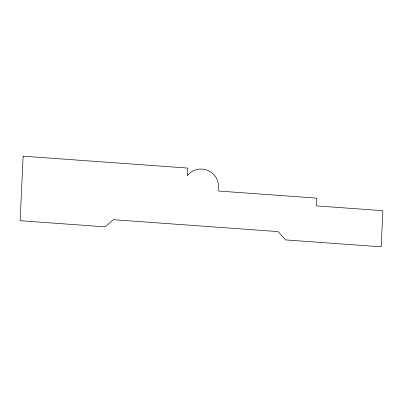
<?xml version="1.0" encoding="UTF-8"?>
<svg xmlns="http://www.w3.org/2000/svg" width="403" height="403" viewBox="0 0 403 403"><rect width="100%" height="100%" fill="white"/><g stroke="black" fill="none" stroke-linecap="round" stroke-linejoin="round"><path stroke-width="0.6" d="M23.127 156.178L20.15 220.708L105.097 226.849L113.419 219.685L278.01 231.589L285.616 239.911L381.183 246.822L382.85 210.688L316.486 205.888L316.839 198.14L218.617 191.037L218.441 185.582A17.153 16.488 24.1 0 0 206.195 169.834A17.153 16.488 24.1 0 0 187.36 175.829L187.712 168.081L23.127 156.178"/></g></svg>
